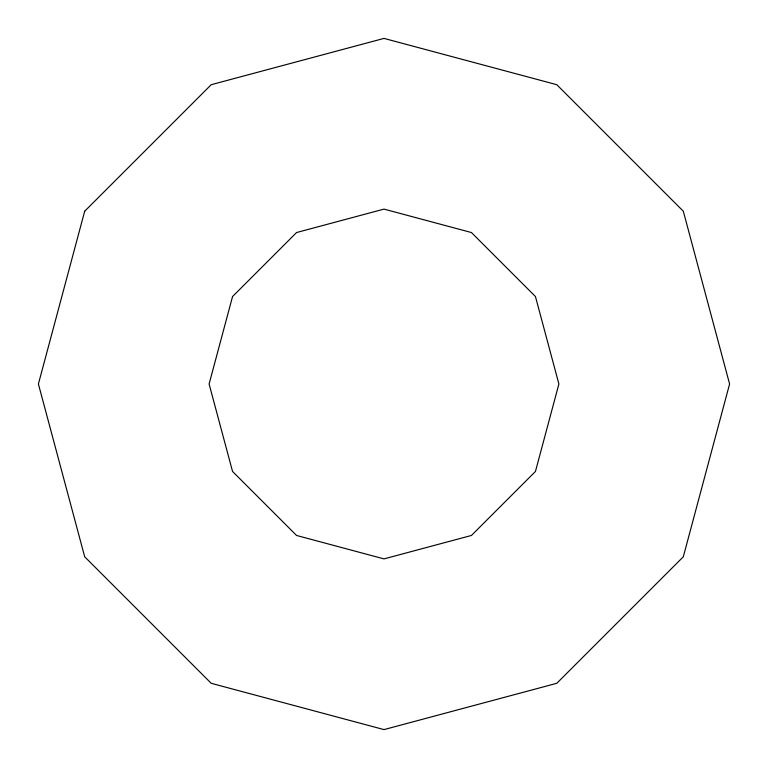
<?xml version="1.0" encoding="UTF-8"?>
<svg xmlns="http://www.w3.org/2000/svg" width="768" height="768" viewBox="0 0 768 768"><rect width="100%" height="100%" fill="white"/><g stroke="black" fill="none" stroke-linecap="round" stroke-linejoin="round"><path stroke-width="1.15" d="M84.701 211.2L38.4 384L84.701 556.8L211.2 683.299L384 729.6L556.8 683.299L683.299 556.8L729.6 384L683.299 211.2L556.8 84.701L384 38.4L211.2 84.701L84.701 211.2M232.541 296.554L209.107 384L232.541 471.446L296.554 535.459L384 558.893L471.446 535.459L535.459 471.446L558.893 384L535.459 296.554L471.446 232.541L384 209.107L296.554 232.541L232.541 296.554"/></g></svg>
